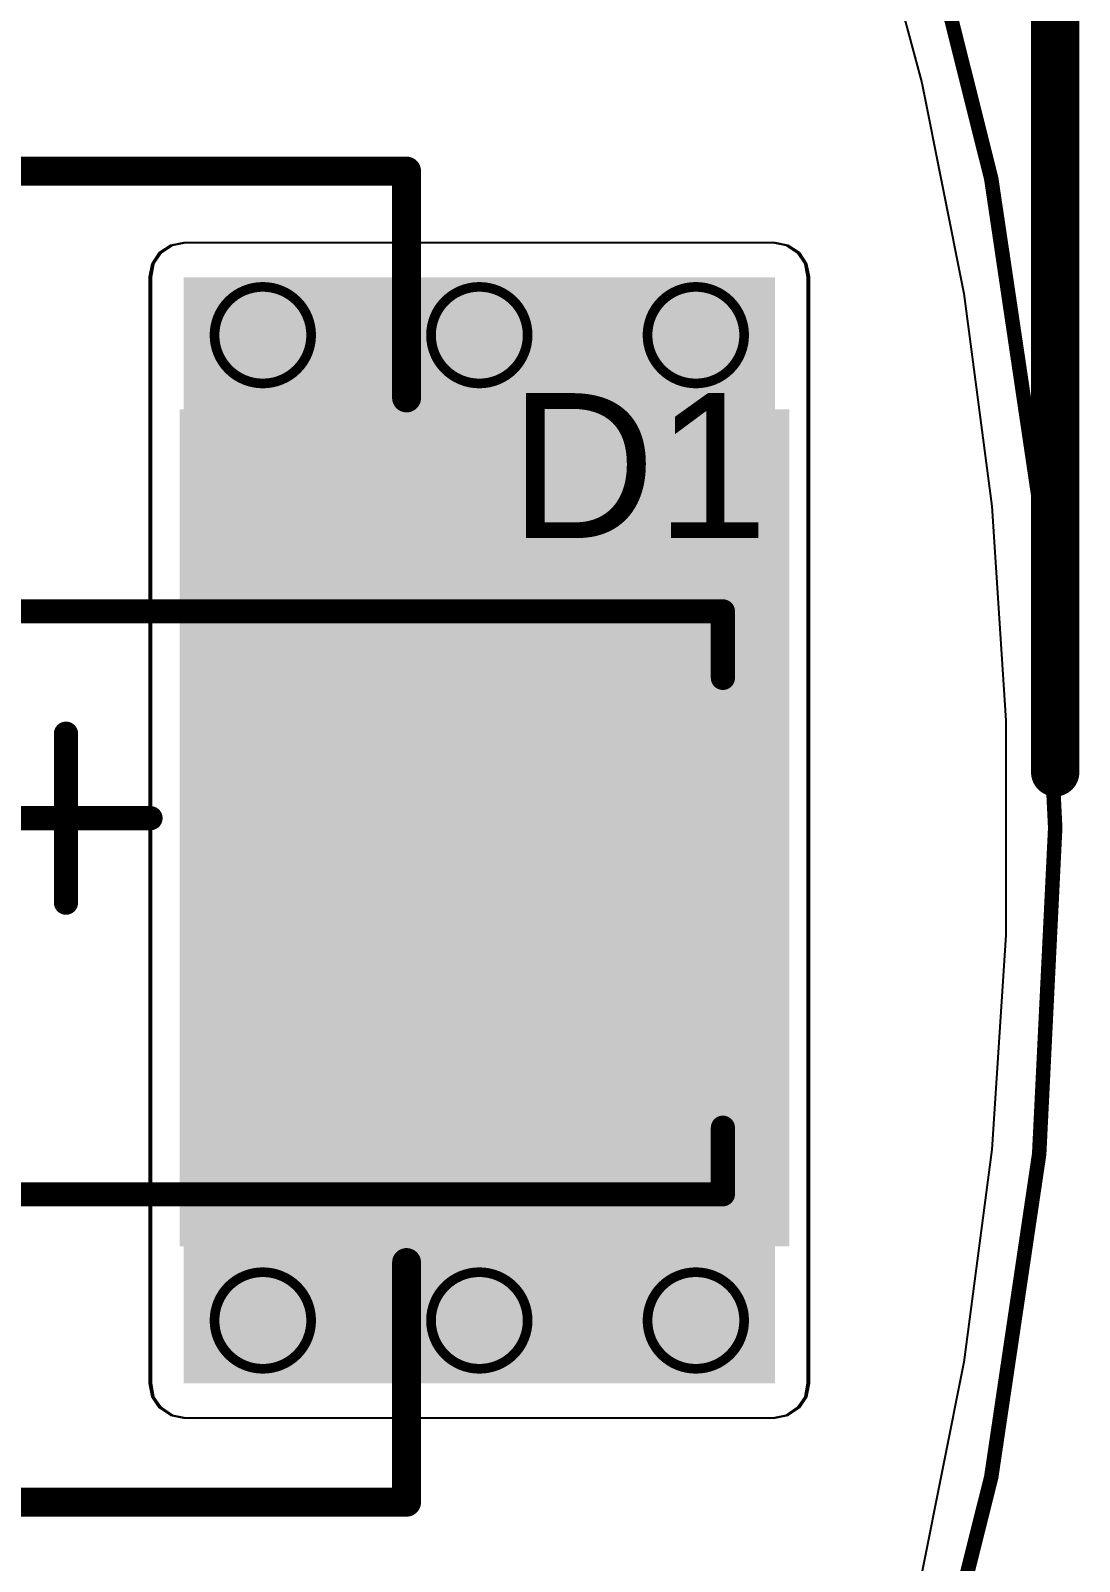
# Model space of a CAD drawing. Header units: inches. Extents: x -18 to 345, y -18 to 43.
# Drawn here: x 12.11 to 17.63, y -3.86 to 4.19 of the extents above; entities that cross this region are included whole.
import ezdxf

# ---------------------------------------------------------------- set-up
doc = ezdxf.new("R2010")
doc.units = ezdxf.units.IN
for name, color, linetype in [('Board Outline', 216, 'Continuous'), ('Bottom Layer', 5, 'Continuous'), ('Bottom Overlay', 54, 'Continuous'), ('Bottom Paste', 16, 'Continuous'), ('Bottom Solder', 6, 'Continuous'), ('Drill Drawing', 1, 'Continuous'), ('Top Layer', 1, 'Continuous'), ('Top Overlay', 2, 'Continuous'), ('Top Paste', 8, 'Continuous'), ('Top Solder', 216, 'Continuous'), ('Via Holes', 16, 'Continuous')]:
    doc.layers.add(name, color=color, linetype=linetype)
doc.styles.add('Arial', font='', dxfattribs={"height": 0.2})
doc.styles.get('Arial').set_extended_font_data('Arial')

# ---------------------------------------------------------------- blocks, each defined once
blk = doc.blocks.new('CR2032_BS_6_1_B_25')
at = {"layer": 'Bottom Layer'}
blk.add_hatch(color=5, dxfattribs=at).paths.add_polyline_path([(13, 2.1), (16, 2.1), (16, -2.1), (13, -2.1)])
at = {"layer": 'Bottom Paste'}
blk.add_hatch(color=16, dxfattribs=at).paths.add_polyline_path([(13, 2.1), (16, 2.1), (16, -2.1), (13, -2.1)])
at = {"layer": 'Bottom Solder'}
blk.add_hatch(color=6, dxfattribs=at).paths.add_polyline_path([(12.8984, 2.2016), (16.1016, 2.2016), (16.1016, -2.2016), (12.8984, -2.2016)])
at = {"layer": 'Bottom Overlay'}
for points in [[(10.9668, 3.4537, 0.152, 0.152, 0), (14.0906, 3.4537, 0.152, 0.152, 0)], [(14.0906, 2.2606, 0.152, 0.152, 0), (14.0906, 3.4537, 0.152, 0.152, 0)], [(12.3002, -0.3937, 0.127, 0.127, 0), (12.3002, 0.4953, 0.127, 0.127, 0)], [(11.8557, 0.0508, 0.127, 0.127, 0), (12.7447, 0.0508, 0.127, 0.127, 0)], [(14.0906, -3.5463, 0.152, 0.152, 0), (14.0906, -2.286, 0.152, 0.152, 0)], [(10.9668, -3.5463, 0.152, 0.152, 0), (14.0906, -3.5463, 0.152, 0.152, 0)]]:
    blk.add_lwpolyline(points, format="xyseb", dxfattribs=at)
for points in [[(14.0526, 3.4537, 0.076, 0.076, 1), (14.1286, 3.4537, 0.076, 0.076, 1)], [(14.0526, 3.4537, 0.076, 0.076, 1), (14.1286, 3.4537, 0.076, 0.076, 1)], [(14.0526, 2.2606, 0.076, 0.076, 1), (14.1286, 2.2606, 0.076, 0.076, 1)], [(12.2685, 0.4953, 0.0635, 0.0635, 1), (12.332, 0.4953, 0.0635, 0.0635, 1)], [(12.713, 0.0508, 0.0635, 0.0635, 1), (12.7765, 0.0508, 0.0635, 0.0635, 1)], [(12.2685, -0.3937, 0.0635, 0.0635, 1), (12.332, -0.3937, 0.0635, 0.0635, 1)], [(14.0526, -2.286, 0.076, 0.076, 1), (14.1286, -2.286, 0.076, 0.076, 1)], [(14.0526, -3.5463, 0.076, 0.076, 1), (14.1286, -3.5463, 0.076, 0.076, 1)], [(14.0526, -3.5463, 0.076, 0.076, 1), (14.1286, -3.5463, 0.076, 0.076, 1)]]:
    blk.add_lwpolyline(points, format="xyseb", close=True, dxfattribs=at)
blk = doc.blocks.new('SMA_DO_214AC__28')
at = {"layer": 'Top Layer'}
for points in [[(-2.7, 1.4), (-1.1, 1.4), (-1.1, -1.4), (-2.7, -1.4)], [(1.1, 1.4), (2.7, 1.4), (2.7, -1.4), (1.1, -1.4)]]:
    blk.add_hatch(color=1, dxfattribs=at).paths.add_polyline_path(points)
at = {"layer": 'Top Overlay'}
blk.add_hatch(color=2, dxfattribs=at).paths.add_polyline_path([(-3.9919, -1.6), (-2.8249, -1.6), (-2.8249, 1.6), (-3.9919, 1.6)])
at = {"layer": 'Top Paste'}
for points in [[(-2.7, 1.4), (-1.1, 1.4), (-1.1, -1.4), (-2.7, -1.4)], [(1.1, 1.4), (2.7, 1.4), (2.7, -1.4), (1.1, -1.4)]]:
    blk.add_hatch(color=8, dxfattribs=at).paths.add_polyline_path(points)
at = {"layer": 'Top Solder'}
for points in [[(-2.8016, 1.5016), (-0.9984, 1.5016), (-0.9984, -1.5016), (-2.8016, -1.5016)], [(0.9984, 1.5016), (2.8016, 1.5016), (2.8016, -1.5016), (0.9984, -1.5016)]]:
    blk.add_hatch(color=216, dxfattribs=at).paths.add_polyline_path(points)
at = {"layer": 'Top Overlay'}
for points in [[(-2.9832, 1.5327, 0.127, 0.127, 0), (2.8423, 1.5327, 0.127, 0.127, 0)], [(2.8423, 1.1827, 0.127, 0.127, 0), (2.8423, 1.5327, 0.127, 0.127, 0)], [(2.8423, -1.5327, 0.127, 0.127, 0), (2.8423, -1.1827, 0.127, 0.127, 0)], [(-2.9832, -1.5327, 0.127, 0.127, 0), (2.8423, -1.5327, 0.127, 0.127, 0)]]:
    blk.add_lwpolyline(points, format="xyseb", dxfattribs=at)
for points in [[(-3.0149, 1.5327, 0.0635, 0.0635, 1), (-2.9514, 1.5327, 0.0635, 0.0635, 1)], [(2.8105, 1.5327, 0.0635, 0.0635, 1), (2.874, 1.5327, 0.0635, 0.0635, 1)], [(2.8105, 1.5327, 0.0635, 0.0635, 1), (2.874, 1.5327, 0.0635, 0.0635, 1)], [(2.8105, 1.1827, 0.0635, 0.0635, 1), (2.874, 1.1827, 0.0635, 0.0635, 1)], [(2.8105, -1.1827, 0.0635, 0.0635, 1), (2.874, -1.1827, 0.0635, 0.0635, 1)], [(-3.0149, -1.5327, 0.0635, 0.0635, 1), (-2.9514, -1.5327, 0.0635, 0.0635, 1)], [(2.8105, -1.5327, 0.0635, 0.0635, 1), (2.874, -1.5327, 0.0635, 0.0635, 1)], [(2.8105, -1.5327, 0.0635, 0.0635, 1), (2.874, -1.5327, 0.0635, 0.0635, 1)]]:
    blk.add_lwpolyline(points, format="xyseb", close=True, dxfattribs=at)

msp = doc.modelspace()

# ---------------------------------------------------------------- hatches: boundary and pattern name
at = {"layer": 'Bottom Layer'}
msp.add_hatch(color=5, dxfattribs=at).paths.add_polyline_path([(12.9286, -2.921), (16.0274, -2.921), (16.0274, 2.8956), (12.9286, 2.8956)])
h = msp.add_hatch(color=5, dxfattribs=at)
edge = h.paths.add_edge_path()
edge.add_arc((13.335, 2.5908), 0.3, 0, 360)
h = msp.add_hatch(color=5, dxfattribs=at)
edge = h.paths.add_edge_path()
edge.add_arc((14.473, 2.5908), 0.3, 0, 360)
h = msp.add_hatch(color=5, dxfattribs=at)
edge = h.paths.add_edge_path()
edge.add_arc((15.611, 2.5908), 0.3, 0, 360)
h = msp.add_hatch(color=5, dxfattribs=at)
edge = h.paths.add_edge_path()
edge.add_arc((13.335, -2.5908), 0.3, 0, 360)
h = msp.add_hatch(color=5, dxfattribs=at)
edge = h.paths.add_edge_path()
edge.add_arc((14.473, -2.5908), 0.3, 0, 360)
h = msp.add_hatch(color=5, dxfattribs=at)
edge = h.paths.add_edge_path()
edge.add_arc((15.611, -2.5908), 0.3, 0, 360)
at = {"layer": 'Top Layer'}
msp.add_hatch(color=1, dxfattribs=at).paths.add_polyline_path([(16.0174, 2.8956), (12.9186, 2.8956), (12.9186, -2.921), (16.0174, -2.921)])
h = msp.add_hatch(color=1, dxfattribs=at)
edge = h.paths.add_edge_path()
edge.add_arc((13.335, 2.5908), 0.3, 0, 360)
h = msp.add_hatch(color=1, dxfattribs=at)
edge = h.paths.add_edge_path()
edge.add_arc((14.473, 2.5908), 0.3, 0, 360)
h = msp.add_hatch(color=1, dxfattribs=at)
edge = h.paths.add_edge_path()
edge.add_arc((15.611, 2.5908), 0.3, 0, 360)
h = msp.add_hatch(color=1, dxfattribs=at)
edge = h.paths.add_edge_path()
edge.add_arc((13.335, -2.5908), 0.3, 0, 360)
h = msp.add_hatch(color=1, dxfattribs=at)
edge = h.paths.add_edge_path()
edge.add_arc((14.473, -2.5908), 0.3, 0, 360)
h = msp.add_hatch(color=1, dxfattribs=at)
edge = h.paths.add_edge_path()
edge.add_arc((15.611, -2.5908), 0.3, 0, 360)
at = {"layer": 'Via Holes'}
h = msp.add_hatch(color=7, dxfattribs=at)
edge = h.paths.add_edge_path()
edge.add_arc((13.335, 2.5908), 0.15, 0, 360)
h = msp.add_hatch(color=7, dxfattribs=at)
edge = h.paths.add_edge_path()
edge.add_arc((14.473, 2.5908), 0.15, 0, 360)
h = msp.add_hatch(color=7, dxfattribs=at)
edge = h.paths.add_edge_path()
edge.add_arc((15.611, 2.5908), 0.15, 0, 360)
h = msp.add_hatch(color=7, dxfattribs=at)
edge = h.paths.add_edge_path()
edge.add_arc((13.335, -2.5908), 0.15, 0, 360)
h = msp.add_hatch(color=7, dxfattribs=at)
edge = h.paths.add_edge_path()
edge.add_arc((14.473, -2.5908), 0.15, 0, 360)
h = msp.add_hatch(color=7, dxfattribs=at)
edge = h.paths.add_edge_path()
edge.add_arc((15.611, -2.5908), 0.15, 0, 360)

# ---------------------------------------------------------------- linework, layer by layer
at = {"layer": 'Board Outline'}
for points in [[(17.5, 0, 0.076, 0.076, 1), (-17.5, 0, 0.076, 0.076, 1)], [(17.481, 0, 0.038, 0.038, 1), (17.519, 0, 0.038, 0.038, 1)]]:
    msp.add_lwpolyline(points, format="xyseb", close=True, dxfattribs=at)
at = {"layer": 'Bottom Layer'}
for p, q in [((16.5075, 5.0075), (16.7996, 3.9171)), ((16.7996, 3.9171), (17.0199, 2.81)), ((12.8592, 3.0631), (12.8004, 3.0238)), ((12.9286, 3.0769), (12.8592, 3.0631)), ((16.0274, 3.0769), (12.9286, 3.0769)), ((16.0968, 3.0631), (16.0274, 3.0769)), ((16.1556, 3.0238), (16.0968, 3.0631)), ((12.8004, 3.0238), (12.7611, 2.965)), ((16.1949, 2.965), (16.1556, 3.0238)), ((12.7611, 2.965), (12.7473, 2.8956)), ((16.2087, 2.8956), (16.1949, 2.965)), ((12.7473, 2.8956), (12.7473, -2.921)), ((16.2087, -2.921), (16.2087, 2.8956)), ((17.0199, 2.81), (17.1672, 1.6908)), ((17.1672, 1.6908), (17.241, 0.5644)), ((17.241, 0.5644), (17.241, -0.5644)), ((17.241, -0.5644), (17.1672, -1.6908)), ((17.1672, -1.6908), (17.0199, -2.81)), ((17.0199, -2.81), (16.7996, -3.9171)), ((12.7473, -2.921), (12.7611, -2.9904)), ((16.1949, -2.9904), (16.2087, -2.921)), ((12.7611, -2.9904), (12.8004, -3.0492)), ((12.8004, -3.0492), (12.8592, -3.0885)), ((16.0968, -3.0885), (16.1556, -3.0492)), ((16.1556, -3.0492), (16.1949, -2.9904)), ((12.8592, -3.0885), (12.9286, -3.1023)), ((12.9286, -3.1023), (16.0274, -3.1023)), ((16.0274, -3.1023), (16.0968, -3.0885))]:
    msp.add_line(p, q, dxfattribs=at)
at = {"layer": 'Drill Drawing'}
for points in [[(13.589, 2.5908, 0.0508, 0.0508, 1), (13.081, 2.5908, 0.0508, 0.0508, 1)], [(14.727, 2.5908, 0.0508, 0.0508, 1), (14.219, 2.5908, 0.0508, 0.0508, 1)], [(15.865, 2.5908, 0.0508, 0.0508, 1), (15.357, 2.5908, 0.0508, 0.0508, 1)], [(13.0683, 2.5908, 0.0254, 0.0254, 1), (13.0937, 2.5908, 0.0254, 0.0254, 1)], [(13.5763, 2.5908, 0.0254, 0.0254, 1), (13.6017, 2.5908, 0.0254, 0.0254, 1)], [(14.2063, 2.5908, 0.0254, 0.0254, 1), (14.2317, 2.5908, 0.0254, 0.0254, 1)], [(14.7143, 2.5908, 0.0254, 0.0254, 1), (14.7397, 2.5908, 0.0254, 0.0254, 1)], [(15.3443, 2.5908, 0.0254, 0.0254, 1), (15.3697, 2.5908, 0.0254, 0.0254, 1)], [(15.8523, 2.5908, 0.0254, 0.0254, 1), (15.8777, 2.5908, 0.0254, 0.0254, 1)], [(13.589, -2.5908, 0.0508, 0.0508, 1), (13.081, -2.5908, 0.0508, 0.0508, 1)], [(14.727, -2.5908, 0.0508, 0.0508, 1), (14.219, -2.5908, 0.0508, 0.0508, 1)], [(15.865, -2.5908, 0.0508, 0.0508, 1), (15.357, -2.5908, 0.0508, 0.0508, 1)], [(13.0683, -2.5908, 0.0254, 0.0254, 1), (13.0937, -2.5908, 0.0254, 0.0254, 1)], [(13.5763, -2.5908, 0.0254, 0.0254, 1), (13.6017, -2.5908, 0.0254, 0.0254, 1)], [(14.2063, -2.5908, 0.0254, 0.0254, 1), (14.2317, -2.5908, 0.0254, 0.0254, 1)], [(14.7143, -2.5908, 0.0254, 0.0254, 1), (14.7397, -2.5908, 0.0254, 0.0254, 1)], [(15.3443, -2.5908, 0.0254, 0.0254, 1), (15.3697, -2.5908, 0.0254, 0.0254, 1)], [(15.8523, -2.5908, 0.0254, 0.0254, 1), (15.8777, -2.5908, 0.0254, 0.0254, 1)]]:
    msp.add_lwpolyline(points, format="xyseb", close=True, dxfattribs=at)
at = {"layer": 'Top Layer'}
for p, q in [((16.5075, 5.0075), (16.7996, 3.9171)), ((16.7996, 3.9171), (17.0199, 2.81)), ((12.8492, 3.0631), (12.7904, 3.0238)), ((12.9186, 3.0769), (12.8492, 3.0631)), ((16.0174, 3.0769), (12.9186, 3.0769)), ((16.0868, 3.0631), (16.0174, 3.0769)), ((16.1456, 3.0238), (16.0868, 3.0631)), ((12.7904, 3.0238), (12.7511, 2.965)), ((16.1849, 2.965), (16.1456, 3.0238)), ((12.7511, 2.965), (12.7373, 2.8956)), ((16.1987, 2.8956), (16.1849, 2.965)), ((12.7373, 2.8956), (12.7373, -2.921)), ((16.1987, -2.921), (16.1987, 2.8956)), ((17.0199, 2.81), (17.1672, 1.6908)), ((17.1672, 1.6908), (17.241, 0.5644)), ((17.241, 0.5644), (17.241, -0.5644)), ((17.241, -0.5644), (17.1672, -1.6908)), ((17.1672, -1.6908), (17.0199, -2.81)), ((17.0199, -2.81), (16.7996, -3.9171)), ((12.7373, -2.921), (12.7511, -2.9904)), ((16.1849, -2.9904), (16.1987, -2.921)), ((12.7511, -2.9904), (12.7904, -3.0492)), ((12.7904, -3.0492), (12.8492, -3.0885)), ((16.0868, -3.0885), (16.1456, -3.0492)), ((16.1456, -3.0492), (16.1849, -2.9904)), ((12.8492, -3.0885), (12.9186, -3.1023)), ((12.9186, -3.1023), (16.0174, -3.1023)), ((16.0174, -3.1023), (16.0868, -3.0885))]:
    msp.add_line(p, q, dxfattribs=at)
at = {"layer": 'Top Overlay'}
msp.add_lwpolyline([(17.5, 0.292, 0.254, 0.254, 0), (17.5, 19.5326, 0.254, 0.254, 0)], format="xyseb", dxfattribs=at)
msp.add_lwpolyline([(17.4365, 0.292, 0.127, 0.127, 1), (17.5635, 0.292, 0.127, 0.127, 1)], format="xyseb", close=True, dxfattribs=at)

# ---------------------------------------------------------------- block references
for name, p in [('CR2032_BS_6_1_B_25', (0, 0)), ('SMA_DO_214AC__28', (12.911, -0.3943))]:
    msp.add_blockref(name, p)

# ---------------------------------------------------------------- texts
at = {"layer": 'Top Overlay', "style": 'Arial'}
msp.add_text('D1', height=0.762, dxfattribs=at).set_placement((14.6306, 1.5241))

doc.saveas('drawing.dxf')
